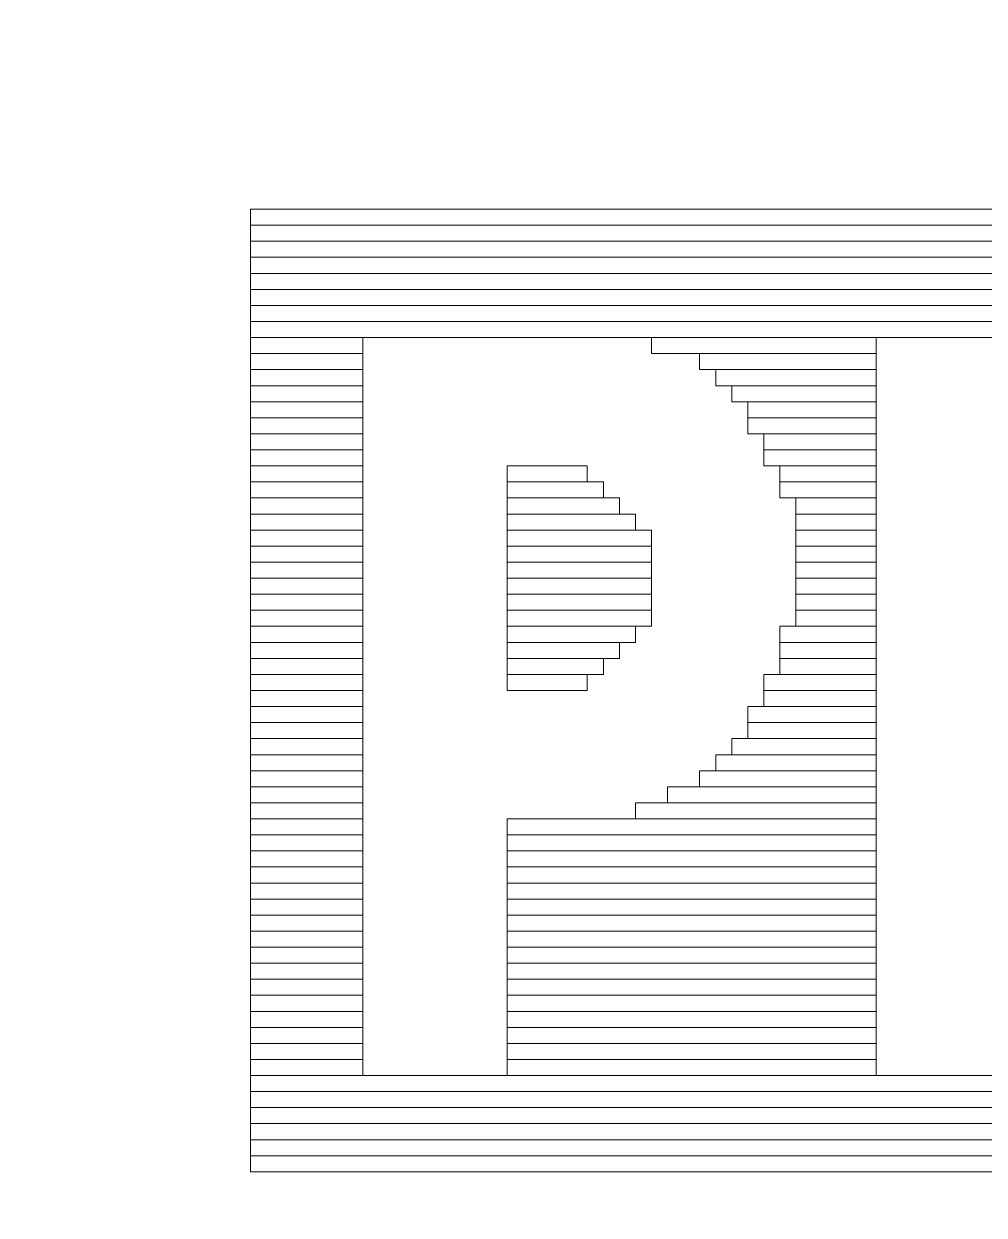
# Model space of a CAD drawing. Header units: millimetres. Extents: x -86 to 67, y -55 to 52.
# Drawn here: x -0.508 to 1.013, y -42.646 to -40.76 of the extents above; entities that cross this region are included whole.
import ezdxf

# ---------------------------------------------------------------- set-up
doc = ezdxf.new("R2010")
doc.units = ezdxf.units.MM
doc.header["$MEASUREMENT"] = 0
doc.layers.add('BG_OUTLINE', color=7, linetype='Continuous')
doc.layers.add('MA_PEN3', color=7, linetype='Continuous')

msp = doc.modelspace()

# ---------------------------------------------------------------- linework, layer by layer
at = {"layer": 'BG_OUTLINE', "color": 3, "lineweight": 9}
msp.add_open_spline([(-60.0926, 34.7331), (-60.0926, 34.7331), (63.7724, 34.7331), (63.7724, 34.7331), (63.7724, 34.7331), (64.585, 34.7336), (65.3646, 34.4113), (65.9396, 33.837), (65.9396, 33.837), (66.5146, 33.2627), (66.8379, 32.4797), (66.8384, 31.667), (66.8384, 31.667), (66.8384, 31.667), (66.8412, -52.28), (66.8412, -52.28), (66.8412, -52.28), (66.8412, -52.28), (66.8384, -52.1933), (66.8384, -52.1933), (66.8384, -52.1933), (66.8389, -53.006), (66.5166, -53.7856), (65.9424, -54.3606), (65.9424, -54.3606), (65.3681, -54.9356), (64.585, -55.2589), (63.7724, -55.2594), (63.7724, -55.2594), (63.7724, -55.2594), (-60.1869, -55.2594), (-60.1869, -55.2594), (-60.1869, -55.2594), (-60.1869, -55.2594), (-60.0853, -55.2518), (-60.0853, -55.2518), (-60.0853, -55.2518), (-60.8979, -55.2523), (-61.6775, -54.9299), (-62.2525, -54.3557), (-62.2525, -54.3557), (-62.8275, -53.7814), (-63.1508, -52.9984), (-63.1513, -52.1857), (-63.1513, -52.1857), (-63.1513, -52.1857), (-63.1587, 31.667), (-63.1587, 31.667), (-63.1587, 31.667), (-63.1592, 32.4797), (-62.8369, 33.2593), (-62.2626, 33.8343), (-62.2626, 33.8343), (-61.6883, 34.4093), (-60.9053, 34.7326), (-60.0926, 34.7331)], degree=3, knots=[0, 0, 0, 0, 0.071429, 0.071429, 0.071429, 0.071429, 0.142857, 0.142857, 0.142857, 0.142857, 0.214286, 0.214286, 0.214286, 0.214286, 0.285714, 0.285714, 0.285714, 0.285714, 0.357143, 0.357143, 0.357143, 0.357143, 0.428571, 0.428571, 0.428571, 0.428571, 0.5, 0.5, 0.5, 0.5, 0.571429, 0.571429, 0.571429, 0.571429, 0.642857, 0.642857, 0.642857, 0.642857, 0.714286, 0.714286, 0.714286, 0.714286, 0.785714, 0.785714, 0.785714, 0.785714, 0.857143, 0.857143, 0.857143, 0.857143, 0.928571, 0.928571, 0.928571, 0.928571, 1, 1, 1, 1], dxfattribs=at)
at = {"layer": 'MA_PEN3', "color": 5, "lineweight": 9}
for points in [[(-0.1489, -41.0786), (-0.1489, -41.0786), (-0.1489, -41.0532), (-0.1489, -41.0532), (-0.1489, -41.0532), (-0.1489, -41.0532), (4.9057, -41.0532), (4.9057, -41.0532), (4.9057, -41.0532), (4.9057, -41.0532), (4.9057, -41.0786), (4.9057, -41.0786), (4.9057, -41.0786), (4.9057, -41.0786), (-0.1489, -41.0786), (-0.1489, -41.0786)], [(-0.1489, -41.104), (-0.1489, -41.104), (-0.1489, -41.0786), (-0.1489, -41.0786), (-0.1489, -41.0786), (-0.1489, -41.0786), (4.9057, -41.0786), (4.9057, -41.0786), (4.9057, -41.0786), (4.9057, -41.0786), (4.9057, -41.104), (4.9057, -41.104), (4.9057, -41.104), (4.9057, -41.104), (-0.1489, -41.104), (-0.1489, -41.104)], [(-0.1489, -41.1294), (-0.1489, -41.1294), (-0.1489, -41.104), (-0.1489, -41.104), (-0.1489, -41.104), (-0.1489, -41.104), (4.9057, -41.104), (4.9057, -41.104), (4.9057, -41.104), (4.9057, -41.104), (4.9057, -41.1294), (4.9057, -41.1294), (4.9057, -41.1294), (4.9057, -41.1294), (-0.1489, -41.1294), (-0.1489, -41.1294)], [(-0.1489, -41.1548), (-0.1489, -41.1548), (-0.1489, -41.1294), (-0.1489, -41.1294), (-0.1489, -41.1294), (-0.1489, -41.1294), (4.9057, -41.1294), (4.9057, -41.1294), (4.9057, -41.1294), (4.9057, -41.1294), (4.9057, -41.1548), (4.9057, -41.1548), (4.9057, -41.1548), (4.9057, -41.1548), (-0.1489, -41.1548), (-0.1489, -41.1548)], [(-0.1489, -41.1802), (-0.1489, -41.1802), (-0.1489, -41.1548), (-0.1489, -41.1548), (-0.1489, -41.1548), (-0.1489, -41.1548), (4.9057, -41.1548), (4.9057, -41.1548), (4.9057, -41.1548), (4.9057, -41.1548), (4.9057, -41.1802), (4.9057, -41.1802), (4.9057, -41.1802), (4.9057, -41.1802), (-0.1489, -41.1802), (-0.1489, -41.1802)], [(-0.1489, -41.2056), (-0.1489, -41.2056), (-0.1489, -41.1802), (-0.1489, -41.1802), (-0.1489, -41.1802), (-0.1489, -41.1802), (4.9057, -41.1802), (4.9057, -41.1802), (4.9057, -41.1802), (4.9057, -41.1802), (4.9057, -41.2056), (4.9057, -41.2056), (4.9057, -41.2056), (4.9057, -41.2056), (-0.1489, -41.2056), (-0.1489, -41.2056)], [(-0.1489, -41.231), (-0.1489, -41.231), (-0.1489, -41.2056), (-0.1489, -41.2056), (-0.1489, -41.2056), (-0.1489, -41.2056), (4.9057, -41.2056), (4.9057, -41.2056), (4.9057, -41.2056), (4.9057, -41.2056), (4.9057, -41.231), (4.9057, -41.231), (4.9057, -41.231), (4.9057, -41.231), (-0.1489, -41.231), (-0.1489, -41.231)], [(-0.1489, -41.2564), (-0.1489, -41.2564), (-0.1489, -41.231), (-0.1489, -41.231), (-0.1489, -41.231), (-0.1489, -41.231), (4.3977, -41.231), (4.3977, -41.231), (4.3977, -41.231), (4.3977, -41.231), (4.3977, -41.2564), (4.3977, -41.2564), (4.3977, -41.2564), (4.3977, -41.2564), (-0.1489, -41.2564), (-0.1489, -41.2564)], [(-0.1489, -41.2818), (-0.1489, -41.2818), (-0.1489, -41.2564), (-0.1489, -41.2564), (-0.1489, -41.2564), (-0.1489, -41.2564), (0.0289, -41.2564), (0.0289, -41.2564), (0.0289, -41.2564), (0.0289, -41.2564), (0.0289, -41.2818), (0.0289, -41.2818), (0.0289, -41.2818), (0.0289, -41.2818), (-0.1489, -41.2818), (-0.1489, -41.2818)], [(0.4861, -41.2818), (0.4861, -41.2818), (0.4861, -41.2564), (0.4861, -41.2564), (0.4861, -41.2564), (0.4861, -41.2564), (0.8417, -41.2564), (0.8417, -41.2564), (0.8417, -41.2564), (0.8417, -41.2564), (0.8417, -41.2818), (0.8417, -41.2818), (0.8417, -41.2818), (0.8417, -41.2818), (0.4861, -41.2818), (0.4861, -41.2818)], [(-0.1489, -41.3072), (-0.1489, -41.3072), (-0.1489, -41.2818), (-0.1489, -41.2818), (-0.1489, -41.2818), (-0.1489, -41.2818), (0.0289, -41.2818), (0.0289, -41.2818), (0.0289, -41.2818), (0.0289, -41.2818), (0.0289, -41.3072), (0.0289, -41.3072), (0.0289, -41.3072), (0.0289, -41.3072), (-0.1489, -41.3072), (-0.1489, -41.3072)], [(0.5623, -41.3072), (0.5623, -41.3072), (0.5623, -41.2818), (0.5623, -41.2818), (0.5623, -41.2818), (0.5623, -41.2818), (0.8417, -41.2818), (0.8417, -41.2818), (0.8417, -41.2818), (0.8417, -41.2818), (0.8417, -41.3072), (0.8417, -41.3072), (0.8417, -41.3072), (0.8417, -41.3072), (0.5623, -41.3072), (0.5623, -41.3072)], [(-0.1489, -41.3326), (-0.1489, -41.3326), (-0.1489, -41.3072), (-0.1489, -41.3072), (-0.1489, -41.3072), (-0.1489, -41.3072), (0.0289, -41.3072), (0.0289, -41.3072), (0.0289, -41.3072), (0.0289, -41.3072), (0.0289, -41.3326), (0.0289, -41.3326), (0.0289, -41.3326), (0.0289, -41.3326), (-0.1489, -41.3326), (-0.1489, -41.3326)], [(0.5877, -41.3326), (0.5877, -41.3326), (0.5877, -41.3072), (0.5877, -41.3072), (0.5877, -41.3072), (0.5877, -41.3072), (0.8417, -41.3072), (0.8417, -41.3072), (0.8417, -41.3072), (0.8417, -41.3072), (0.8417, -41.3326), (0.8417, -41.3326), (0.8417, -41.3326), (0.8417, -41.3326), (0.5877, -41.3326), (0.5877, -41.3326)], [(-0.1489, -41.358), (-0.1489, -41.358), (-0.1489, -41.3326), (-0.1489, -41.3326), (-0.1489, -41.3326), (-0.1489, -41.3326), (0.0289, -41.3326), (0.0289, -41.3326), (0.0289, -41.3326), (0.0289, -41.3326), (0.0289, -41.358), (0.0289, -41.358), (0.0289, -41.358), (0.0289, -41.358), (-0.1489, -41.358), (-0.1489, -41.358)], [(0.6131, -41.358), (0.6131, -41.358), (0.6131, -41.3326), (0.6131, -41.3326), (0.6131, -41.3326), (0.6131, -41.3326), (0.8417, -41.3326), (0.8417, -41.3326), (0.8417, -41.3326), (0.8417, -41.3326), (0.8417, -41.358), (0.8417, -41.358), (0.8417, -41.358), (0.8417, -41.358), (0.6131, -41.358), (0.6131, -41.358)], [(-0.1489, -41.3834), (-0.1489, -41.3834), (-0.1489, -41.358), (-0.1489, -41.358), (-0.1489, -41.358), (-0.1489, -41.358), (0.0289, -41.358), (0.0289, -41.358), (0.0289, -41.358), (0.0289, -41.358), (0.0289, -41.3834), (0.0289, -41.3834), (0.0289, -41.3834), (0.0289, -41.3834), (-0.1489, -41.3834), (-0.1489, -41.3834)], [(0.6385, -41.3834), (0.6385, -41.3834), (0.6385, -41.358), (0.6385, -41.358), (0.6385, -41.358), (0.6385, -41.358), (0.8417, -41.358), (0.8417, -41.358), (0.8417, -41.358), (0.8417, -41.358), (0.8417, -41.3834), (0.8417, -41.3834), (0.8417, -41.3834), (0.8417, -41.3834), (0.6385, -41.3834), (0.6385, -41.3834)], [(-0.1489, -41.4088), (-0.1489, -41.4088), (-0.1489, -41.3834), (-0.1489, -41.3834), (-0.1489, -41.3834), (-0.1489, -41.3834), (0.0289, -41.3834), (0.0289, -41.3834), (0.0289, -41.3834), (0.0289, -41.3834), (0.0289, -41.4088), (0.0289, -41.4088), (0.0289, -41.4088), (0.0289, -41.4088), (-0.1489, -41.4088), (-0.1489, -41.4088)], [(0.6385, -41.4088), (0.6385, -41.4088), (0.6385, -41.3834), (0.6385, -41.3834), (0.6385, -41.3834), (0.6385, -41.3834), (0.8417, -41.3834), (0.8417, -41.3834), (0.8417, -41.3834), (0.8417, -41.3834), (0.8417, -41.4088), (0.8417, -41.4088), (0.8417, -41.4088), (0.8417, -41.4088), (0.6385, -41.4088), (0.6385, -41.4088)], [(-0.1489, -41.4342), (-0.1489, -41.4342), (-0.1489, -41.4088), (-0.1489, -41.4088), (-0.1489, -41.4088), (-0.1489, -41.4088), (0.0289, -41.4088), (0.0289, -41.4088), (0.0289, -41.4088), (0.0289, -41.4088), (0.0289, -41.4342), (0.0289, -41.4342), (0.0289, -41.4342), (0.0289, -41.4342), (-0.1489, -41.4342), (-0.1489, -41.4342)], [(0.6639, -41.4342), (0.6639, -41.4342), (0.6639, -41.4088), (0.6639, -41.4088), (0.6639, -41.4088), (0.6639, -41.4088), (0.8417, -41.4088), (0.8417, -41.4088), (0.8417, -41.4088), (0.8417, -41.4088), (0.8417, -41.4342), (0.8417, -41.4342), (0.8417, -41.4342), (0.8417, -41.4342), (0.6639, -41.4342), (0.6639, -41.4342)], [(-0.1489, -41.4596), (-0.1489, -41.4596), (-0.1489, -41.4342), (-0.1489, -41.4342), (-0.1489, -41.4342), (-0.1489, -41.4342), (0.0289, -41.4342), (0.0289, -41.4342), (0.0289, -41.4342), (0.0289, -41.4342), (0.0289, -41.4596), (0.0289, -41.4596), (0.0289, -41.4596), (0.0289, -41.4596), (-0.1489, -41.4596), (-0.1489, -41.4596)], [(0.6639, -41.4596), (0.6639, -41.4596), (0.6639, -41.4342), (0.6639, -41.4342), (0.6639, -41.4342), (0.6639, -41.4342), (0.8417, -41.4342), (0.8417, -41.4342), (0.8417, -41.4342), (0.8417, -41.4342), (0.8417, -41.4596), (0.8417, -41.4596), (0.8417, -41.4596), (0.8417, -41.4596), (0.6639, -41.4596), (0.6639, -41.4596)], [(-0.1489, -41.485), (-0.1489, -41.485), (-0.1489, -41.4596), (-0.1489, -41.4596), (-0.1489, -41.4596), (-0.1489, -41.4596), (0.0289, -41.4596), (0.0289, -41.4596), (0.0289, -41.4596), (0.0289, -41.4596), (0.0289, -41.485), (0.0289, -41.485), (0.0289, -41.485), (0.0289, -41.485), (-0.1489, -41.485), (-0.1489, -41.485)], [(0.2575, -41.485), (0.2575, -41.485), (0.2575, -41.4596), (0.2575, -41.4596), (0.2575, -41.4596), (0.2575, -41.4596), (0.3845, -41.4596), (0.3845, -41.4596), (0.3845, -41.4596), (0.3845, -41.4596), (0.3845, -41.485), (0.3845, -41.485), (0.3845, -41.485), (0.3845, -41.485), (0.2575, -41.485), (0.2575, -41.485)], [(0.6893, -41.485), (0.6893, -41.485), (0.6893, -41.4596), (0.6893, -41.4596), (0.6893, -41.4596), (0.6893, -41.4596), (0.8417, -41.4596), (0.8417, -41.4596), (0.8417, -41.4596), (0.8417, -41.4596), (0.8417, -41.485), (0.8417, -41.485), (0.8417, -41.485), (0.8417, -41.485), (0.6893, -41.485), (0.6893, -41.485)], [(-0.1489, -41.5104), (-0.1489, -41.5104), (-0.1489, -41.485), (-0.1489, -41.485), (-0.1489, -41.485), (-0.1489, -41.485), (0.0289, -41.485), (0.0289, -41.485), (0.0289, -41.485), (0.0289, -41.485), (0.0289, -41.5104), (0.0289, -41.5104), (0.0289, -41.5104), (0.0289, -41.5104), (-0.1489, -41.5104), (-0.1489, -41.5104)], [(0.2575, -41.5104), (0.2575, -41.5104), (0.2575, -41.485), (0.2575, -41.485), (0.2575, -41.485), (0.2575, -41.485), (0.4099, -41.485), (0.4099, -41.485), (0.4099, -41.485), (0.4099, -41.485), (0.4099, -41.5104), (0.4099, -41.5104), (0.4099, -41.5104), (0.4099, -41.5104), (0.2575, -41.5104), (0.2575, -41.5104)], [(0.6893, -41.5104), (0.6893, -41.5104), (0.6893, -41.485), (0.6893, -41.485), (0.6893, -41.485), (0.6893, -41.485), (0.8417, -41.485), (0.8417, -41.485), (0.8417, -41.485), (0.8417, -41.485), (0.8417, -41.5104), (0.8417, -41.5104), (0.8417, -41.5104), (0.8417, -41.5104), (0.6893, -41.5104), (0.6893, -41.5104)], [(-0.1489, -41.5358), (-0.1489, -41.5358), (-0.1489, -41.5104), (-0.1489, -41.5104), (-0.1489, -41.5104), (-0.1489, -41.5104), (0.0289, -41.5104), (0.0289, -41.5104), (0.0289, -41.5104), (0.0289, -41.5104), (0.0289, -41.5358), (0.0289, -41.5358), (0.0289, -41.5358), (0.0289, -41.5358), (-0.1489, -41.5358), (-0.1489, -41.5358)], [(0.2575, -41.5358), (0.2575, -41.5358), (0.2575, -41.5104), (0.2575, -41.5104), (0.2575, -41.5104), (0.2575, -41.5104), (0.4353, -41.5104), (0.4353, -41.5104), (0.4353, -41.5104), (0.4353, -41.5104), (0.4353, -41.5358), (0.4353, -41.5358), (0.4353, -41.5358), (0.4353, -41.5358), (0.2575, -41.5358), (0.2575, -41.5358)], [(0.7147, -41.5358), (0.7147, -41.5358), (0.7147, -41.5104), (0.7147, -41.5104), (0.7147, -41.5104), (0.7147, -41.5104), (0.8417, -41.5104), (0.8417, -41.5104), (0.8417, -41.5104), (0.8417, -41.5104), (0.8417, -41.5358), (0.8417, -41.5358), (0.8417, -41.5358), (0.8417, -41.5358), (0.7147, -41.5358), (0.7147, -41.5358)], [(-0.1489, -41.5612), (-0.1489, -41.5612), (-0.1489, -41.5358), (-0.1489, -41.5358), (-0.1489, -41.5358), (-0.1489, -41.5358), (0.0289, -41.5358), (0.0289, -41.5358), (0.0289, -41.5358), (0.0289, -41.5358), (0.0289, -41.5612), (0.0289, -41.5612), (0.0289, -41.5612), (0.0289, -41.5612), (-0.1489, -41.5612), (-0.1489, -41.5612)], [(0.2575, -41.5612), (0.2575, -41.5612), (0.2575, -41.5358), (0.2575, -41.5358), (0.2575, -41.5358), (0.2575, -41.5358), (0.4607, -41.5358), (0.4607, -41.5358), (0.4607, -41.5358), (0.4607, -41.5358), (0.4607, -41.5612), (0.4607, -41.5612), (0.4607, -41.5612), (0.4607, -41.5612), (0.2575, -41.5612), (0.2575, -41.5612)], [(0.7147, -41.5612), (0.7147, -41.5612), (0.7147, -41.5358), (0.7147, -41.5358), (0.7147, -41.5358), (0.7147, -41.5358), (0.8417, -41.5358), (0.8417, -41.5358), (0.8417, -41.5358), (0.8417, -41.5358), (0.8417, -41.5612), (0.8417, -41.5612), (0.8417, -41.5612), (0.8417, -41.5612), (0.7147, -41.5612), (0.7147, -41.5612)], [(-0.1489, -41.5866), (-0.1489, -41.5866), (-0.1489, -41.5612), (-0.1489, -41.5612), (-0.1489, -41.5612), (-0.1489, -41.5612), (0.0289, -41.5612), (0.0289, -41.5612), (0.0289, -41.5612), (0.0289, -41.5612), (0.0289, -41.5866), (0.0289, -41.5866), (0.0289, -41.5866), (0.0289, -41.5866), (-0.1489, -41.5866), (-0.1489, -41.5866)], [(0.2575, -41.5866), (0.2575, -41.5866), (0.2575, -41.5612), (0.2575, -41.5612), (0.2575, -41.5612), (0.2575, -41.5612), (0.4861, -41.5612), (0.4861, -41.5612), (0.4861, -41.5612), (0.4861, -41.5612), (0.4861, -41.5866), (0.4861, -41.5866), (0.4861, -41.5866), (0.4861, -41.5866), (0.2575, -41.5866), (0.2575, -41.5866)], [(0.7147, -41.5866), (0.7147, -41.5866), (0.7147, -41.5612), (0.7147, -41.5612), (0.7147, -41.5612), (0.7147, -41.5612), (0.8417, -41.5612), (0.8417, -41.5612), (0.8417, -41.5612), (0.8417, -41.5612), (0.8417, -41.5866), (0.8417, -41.5866), (0.8417, -41.5866), (0.8417, -41.5866), (0.7147, -41.5866), (0.7147, -41.5866)], [(-0.1489, -41.612), (-0.1489, -41.612), (-0.1489, -41.5866), (-0.1489, -41.5866), (-0.1489, -41.5866), (-0.1489, -41.5866), (0.0289, -41.5866), (0.0289, -41.5866), (0.0289, -41.5866), (0.0289, -41.5866), (0.0289, -41.612), (0.0289, -41.612), (0.0289, -41.612), (0.0289, -41.612), (-0.1489, -41.612), (-0.1489, -41.612)], [(0.2575, -41.612), (0.2575, -41.612), (0.2575, -41.5866), (0.2575, -41.5866), (0.2575, -41.5866), (0.2575, -41.5866), (0.4861, -41.5866), (0.4861, -41.5866), (0.4861, -41.5866), (0.4861, -41.5866), (0.4861, -41.612), (0.4861, -41.612), (0.4861, -41.612), (0.4861, -41.612), (0.2575, -41.612), (0.2575, -41.612)], [(0.7147, -41.612), (0.7147, -41.612), (0.7147, -41.5866), (0.7147, -41.5866), (0.7147, -41.5866), (0.7147, -41.5866), (0.8417, -41.5866), (0.8417, -41.5866), (0.8417, -41.5866), (0.8417, -41.5866), (0.8417, -41.612), (0.8417, -41.612), (0.8417, -41.612), (0.8417, -41.612), (0.7147, -41.612), (0.7147, -41.612)], [(-0.1489, -41.6374), (-0.1489, -41.6374), (-0.1489, -41.612), (-0.1489, -41.612), (-0.1489, -41.612), (-0.1489, -41.612), (0.0289, -41.612), (0.0289, -41.612), (0.0289, -41.612), (0.0289, -41.612), (0.0289, -41.6374), (0.0289, -41.6374), (0.0289, -41.6374), (0.0289, -41.6374), (-0.1489, -41.6374), (-0.1489, -41.6374)], [(0.2575, -41.6374), (0.2575, -41.6374), (0.2575, -41.612), (0.2575, -41.612), (0.2575, -41.612), (0.2575, -41.612), (0.4861, -41.612), (0.4861, -41.612), (0.4861, -41.612), (0.4861, -41.612), (0.4861, -41.6374), (0.4861, -41.6374), (0.4861, -41.6374), (0.4861, -41.6374), (0.2575, -41.6374), (0.2575, -41.6374)], [(0.7147, -41.6374), (0.7147, -41.6374), (0.7147, -41.612), (0.7147, -41.612), (0.7147, -41.612), (0.7147, -41.612), (0.8417, -41.612), (0.8417, -41.612), (0.8417, -41.612), (0.8417, -41.612), (0.8417, -41.6374), (0.8417, -41.6374), (0.8417, -41.6374), (0.8417, -41.6374), (0.7147, -41.6374), (0.7147, -41.6374)], [(-0.1489, -41.6628), (-0.1489, -41.6628), (-0.1489, -41.6374), (-0.1489, -41.6374), (-0.1489, -41.6374), (-0.1489, -41.6374), (0.0289, -41.6374), (0.0289, -41.6374), (0.0289, -41.6374), (0.0289, -41.6374), (0.0289, -41.6628), (0.0289, -41.6628), (0.0289, -41.6628), (0.0289, -41.6628), (-0.1489, -41.6628), (-0.1489, -41.6628)], [(0.2575, -41.6628), (0.2575, -41.6628), (0.2575, -41.6374), (0.2575, -41.6374), (0.2575, -41.6374), (0.2575, -41.6374), (0.4861, -41.6374), (0.4861, -41.6374), (0.4861, -41.6374), (0.4861, -41.6374), (0.4861, -41.6628), (0.4861, -41.6628), (0.4861, -41.6628), (0.4861, -41.6628), (0.2575, -41.6628), (0.2575, -41.6628)], [(0.7147, -41.6628), (0.7147, -41.6628), (0.7147, -41.6374), (0.7147, -41.6374), (0.7147, -41.6374), (0.7147, -41.6374), (0.8417, -41.6374), (0.8417, -41.6374), (0.8417, -41.6374), (0.8417, -41.6374), (0.8417, -41.6628), (0.8417, -41.6628), (0.8417, -41.6628), (0.8417, -41.6628), (0.7147, -41.6628), (0.7147, -41.6628)], [(-0.1489, -41.6882), (-0.1489, -41.6882), (-0.1489, -41.6628), (-0.1489, -41.6628), (-0.1489, -41.6628), (-0.1489, -41.6628), (0.0289, -41.6628), (0.0289, -41.6628), (0.0289, -41.6628), (0.0289, -41.6628), (0.0289, -41.6882), (0.0289, -41.6882), (0.0289, -41.6882), (0.0289, -41.6882), (-0.1489, -41.6882), (-0.1489, -41.6882)], [(0.2575, -41.6882), (0.2575, -41.6882), (0.2575, -41.6628), (0.2575, -41.6628), (0.2575, -41.6628), (0.2575, -41.6628), (0.4861, -41.6628), (0.4861, -41.6628), (0.4861, -41.6628), (0.4861, -41.6628), (0.4861, -41.6882), (0.4861, -41.6882), (0.4861, -41.6882), (0.4861, -41.6882), (0.2575, -41.6882), (0.2575, -41.6882)], [(0.7147, -41.6882), (0.7147, -41.6882), (0.7147, -41.6628), (0.7147, -41.6628), (0.7147, -41.6628), (0.7147, -41.6628), (0.8417, -41.6628), (0.8417, -41.6628), (0.8417, -41.6628), (0.8417, -41.6628), (0.8417, -41.6882), (0.8417, -41.6882), (0.8417, -41.6882), (0.8417, -41.6882), (0.7147, -41.6882), (0.7147, -41.6882)], [(-0.1489, -41.7136), (-0.1489, -41.7136), (-0.1489, -41.6882), (-0.1489, -41.6882), (-0.1489, -41.6882), (-0.1489, -41.6882), (0.0289, -41.6882), (0.0289, -41.6882), (0.0289, -41.6882), (0.0289, -41.6882), (0.0289, -41.7136), (0.0289, -41.7136), (0.0289, -41.7136), (0.0289, -41.7136), (-0.1489, -41.7136), (-0.1489, -41.7136)], [(0.2575, -41.7136), (0.2575, -41.7136), (0.2575, -41.6882), (0.2575, -41.6882), (0.2575, -41.6882), (0.2575, -41.6882), (0.4861, -41.6882), (0.4861, -41.6882), (0.4861, -41.6882), (0.4861, -41.6882), (0.4861, -41.7136), (0.4861, -41.7136), (0.4861, -41.7136), (0.4861, -41.7136), (0.2575, -41.7136), (0.2575, -41.7136)], [(0.7147, -41.7136), (0.7147, -41.7136), (0.7147, -41.6882), (0.7147, -41.6882), (0.7147, -41.6882), (0.7147, -41.6882), (0.8417, -41.6882), (0.8417, -41.6882), (0.8417, -41.6882), (0.8417, -41.6882), (0.8417, -41.7136), (0.8417, -41.7136), (0.8417, -41.7136), (0.8417, -41.7136), (0.7147, -41.7136), (0.7147, -41.7136)], [(-0.1489, -41.739), (-0.1489, -41.739), (-0.1489, -41.7136), (-0.1489, -41.7136), (-0.1489, -41.7136), (-0.1489, -41.7136), (0.0289, -41.7136), (0.0289, -41.7136), (0.0289, -41.7136), (0.0289, -41.7136), (0.0289, -41.739), (0.0289, -41.739), (0.0289, -41.739), (0.0289, -41.739), (-0.1489, -41.739), (-0.1489, -41.739)], [(0.2575, -41.739), (0.2575, -41.739), (0.2575, -41.7136), (0.2575, -41.7136), (0.2575, -41.7136), (0.2575, -41.7136), (0.4607, -41.7136), (0.4607, -41.7136), (0.4607, -41.7136), (0.4607, -41.7136), (0.4607, -41.739), (0.4607, -41.739), (0.4607, -41.739), (0.4607, -41.739), (0.2575, -41.739), (0.2575, -41.739)], [(0.6893, -41.739), (0.6893, -41.739), (0.6893, -41.7136), (0.6893, -41.7136), (0.6893, -41.7136), (0.6893, -41.7136), (0.8417, -41.7136), (0.8417, -41.7136), (0.8417, -41.7136), (0.8417, -41.7136), (0.8417, -41.739), (0.8417, -41.739), (0.8417, -41.739), (0.8417, -41.739), (0.6893, -41.739), (0.6893, -41.739)], [(-0.1489, -41.7644), (-0.1489, -41.7644), (-0.1489, -41.739), (-0.1489, -41.739), (-0.1489, -41.739), (-0.1489, -41.739), (0.0289, -41.739), (0.0289, -41.739), (0.0289, -41.739), (0.0289, -41.739), (0.0289, -41.7644), (0.0289, -41.7644), (0.0289, -41.7644), (0.0289, -41.7644), (-0.1489, -41.7644), (-0.1489, -41.7644)], [(0.2575, -41.7644), (0.2575, -41.7644), (0.2575, -41.739), (0.2575, -41.739), (0.2575, -41.739), (0.2575, -41.739), (0.4353, -41.739), (0.4353, -41.739), (0.4353, -41.739), (0.4353, -41.739), (0.4353, -41.7644), (0.4353, -41.7644), (0.4353, -41.7644), (0.4353, -41.7644), (0.2575, -41.7644), (0.2575, -41.7644)], [(0.6893, -41.7644), (0.6893, -41.7644), (0.6893, -41.739), (0.6893, -41.739), (0.6893, -41.739), (0.6893, -41.739), (0.8417, -41.739), (0.8417, -41.739), (0.8417, -41.739), (0.8417, -41.739), (0.8417, -41.7644), (0.8417, -41.7644), (0.8417, -41.7644), (0.8417, -41.7644), (0.6893, -41.7644), (0.6893, -41.7644)], [(-0.1489, -41.7898), (-0.1489, -41.7898), (-0.1489, -41.7644), (-0.1489, -41.7644), (-0.1489, -41.7644), (-0.1489, -41.7644), (0.0289, -41.7644), (0.0289, -41.7644), (0.0289, -41.7644), (0.0289, -41.7644), (0.0289, -41.7898), (0.0289, -41.7898), (0.0289, -41.7898), (0.0289, -41.7898), (-0.1489, -41.7898), (-0.1489, -41.7898)], [(0.2575, -41.7898), (0.2575, -41.7898), (0.2575, -41.7644), (0.2575, -41.7644), (0.2575, -41.7644), (0.2575, -41.7644), (0.4099, -41.7644), (0.4099, -41.7644), (0.4099, -41.7644), (0.4099, -41.7644), (0.4099, -41.7898), (0.4099, -41.7898), (0.4099, -41.7898), (0.4099, -41.7898), (0.2575, -41.7898), (0.2575, -41.7898)], [(0.6893, -41.7898), (0.6893, -41.7898), (0.6893, -41.7644), (0.6893, -41.7644), (0.6893, -41.7644), (0.6893, -41.7644), (0.8417, -41.7644), (0.8417, -41.7644), (0.8417, -41.7644), (0.8417, -41.7644), (0.8417, -41.7898), (0.8417, -41.7898), (0.8417, -41.7898), (0.8417, -41.7898), (0.6893, -41.7898), (0.6893, -41.7898)], [(-0.1489, -41.8152), (-0.1489, -41.8152), (-0.1489, -41.7898), (-0.1489, -41.7898), (-0.1489, -41.7898), (-0.1489, -41.7898), (0.0289, -41.7898), (0.0289, -41.7898), (0.0289, -41.7898), (0.0289, -41.7898), (0.0289, -41.8152), (0.0289, -41.8152), (0.0289, -41.8152), (0.0289, -41.8152), (-0.1489, -41.8152), (-0.1489, -41.8152)], [(0.2575, -41.8152), (0.2575, -41.8152), (0.2575, -41.7898), (0.2575, -41.7898), (0.2575, -41.7898), (0.2575, -41.7898), (0.3845, -41.7898), (0.3845, -41.7898), (0.3845, -41.7898), (0.3845, -41.7898), (0.3845, -41.8152), (0.3845, -41.8152), (0.3845, -41.8152), (0.3845, -41.8152), (0.2575, -41.8152), (0.2575, -41.8152)], [(0.6639, -41.8152), (0.6639, -41.8152), (0.6639, -41.7898), (0.6639, -41.7898), (0.6639, -41.7898), (0.6639, -41.7898), (0.8417, -41.7898), (0.8417, -41.7898), (0.8417, -41.7898), (0.8417, -41.7898), (0.8417, -41.8152), (0.8417, -41.8152), (0.8417, -41.8152), (0.8417, -41.8152), (0.6639, -41.8152), (0.6639, -41.8152)], [(-0.1489, -41.8406), (-0.1489, -41.8406), (-0.1489, -41.8152), (-0.1489, -41.8152), (-0.1489, -41.8152), (-0.1489, -41.8152), (0.0289, -41.8152), (0.0289, -41.8152), (0.0289, -41.8152), (0.0289, -41.8152), (0.0289, -41.8406), (0.0289, -41.8406), (0.0289, -41.8406), (0.0289, -41.8406), (-0.1489, -41.8406), (-0.1489, -41.8406)], [(0.6639, -41.8406), (0.6639, -41.8406), (0.6639, -41.8152), (0.6639, -41.8152), (0.6639, -41.8152), (0.6639, -41.8152), (0.8417, -41.8152), (0.8417, -41.8152), (0.8417, -41.8152), (0.8417, -41.8152), (0.8417, -41.8406), (0.8417, -41.8406), (0.8417, -41.8406), (0.8417, -41.8406), (0.6639, -41.8406), (0.6639, -41.8406)], [(-0.1489, -41.866), (-0.1489, -41.866), (-0.1489, -41.8406), (-0.1489, -41.8406), (-0.1489, -41.8406), (-0.1489, -41.8406), (0.0289, -41.8406), (0.0289, -41.8406), (0.0289, -41.8406), (0.0289, -41.8406), (0.0289, -41.866), (0.0289, -41.866), (0.0289, -41.866), (0.0289, -41.866), (-0.1489, -41.866), (-0.1489, -41.866)], [(0.6385, -41.866), (0.6385, -41.866), (0.6385, -41.8406), (0.6385, -41.8406), (0.6385, -41.8406), (0.6385, -41.8406), (0.8417, -41.8406), (0.8417, -41.8406), (0.8417, -41.8406), (0.8417, -41.8406), (0.8417, -41.866), (0.8417, -41.866), (0.8417, -41.866), (0.8417, -41.866), (0.6385, -41.866), (0.6385, -41.866)], [(-0.1489, -41.8914), (-0.1489, -41.8914), (-0.1489, -41.866), (-0.1489, -41.866), (-0.1489, -41.866), (-0.1489, -41.866), (0.0289, -41.866), (0.0289, -41.866), (0.0289, -41.866), (0.0289, -41.866), (0.0289, -41.8914), (0.0289, -41.8914), (0.0289, -41.8914), (0.0289, -41.8914), (-0.1489, -41.8914), (-0.1489, -41.8914)], [(0.6385, -41.8914), (0.6385, -41.8914), (0.6385, -41.866), (0.6385, -41.866), (0.6385, -41.866), (0.6385, -41.866), (0.8417, -41.866), (0.8417, -41.866), (0.8417, -41.866), (0.8417, -41.866), (0.8417, -41.8914), (0.8417, -41.8914), (0.8417, -41.8914), (0.8417, -41.8914), (0.6385, -41.8914), (0.6385, -41.8914)], [(-0.1489, -41.9168), (-0.1489, -41.9168), (-0.1489, -41.8914), (-0.1489, -41.8914), (-0.1489, -41.8914), (-0.1489, -41.8914), (0.0289, -41.8914), (0.0289, -41.8914), (0.0289, -41.8914), (0.0289, -41.8914), (0.0289, -41.9168), (0.0289, -41.9168), (0.0289, -41.9168), (0.0289, -41.9168), (-0.1489, -41.9168), (-0.1489, -41.9168)], [(0.6131, -41.9168), (0.6131, -41.9168), (0.6131, -41.8914), (0.6131, -41.8914), (0.6131, -41.8914), (0.6131, -41.8914), (0.8417, -41.8914), (0.8417, -41.8914), (0.8417, -41.8914), (0.8417, -41.8914), (0.8417, -41.9168), (0.8417, -41.9168), (0.8417, -41.9168), (0.8417, -41.9168), (0.6131, -41.9168), (0.6131, -41.9168)], [(-0.1489, -41.9422), (-0.1489, -41.9422), (-0.1489, -41.9168), (-0.1489, -41.9168), (-0.1489, -41.9168), (-0.1489, -41.9168), (0.0289, -41.9168), (0.0289, -41.9168), (0.0289, -41.9168), (0.0289, -41.9168), (0.0289, -41.9422), (0.0289, -41.9422), (0.0289, -41.9422), (0.0289, -41.9422), (-0.1489, -41.9422), (-0.1489, -41.9422)], [(0.5877, -41.9422), (0.5877, -41.9422), (0.5877, -41.9168), (0.5877, -41.9168), (0.5877, -41.9168), (0.5877, -41.9168), (0.8417, -41.9168), (0.8417, -41.9168), (0.8417, -41.9168), (0.8417, -41.9168), (0.8417, -41.9422), (0.8417, -41.9422), (0.8417, -41.9422), (0.8417, -41.9422), (0.5877, -41.9422), (0.5877, -41.9422)], [(-0.1489, -41.9676), (-0.1489, -41.9676), (-0.1489, -41.9422), (-0.1489, -41.9422), (-0.1489, -41.9422), (-0.1489, -41.9422), (0.0289, -41.9422), (0.0289, -41.9422), (0.0289, -41.9422), (0.0289, -41.9422), (0.0289, -41.9676), (0.0289, -41.9676), (0.0289, -41.9676), (0.0289, -41.9676), (-0.1489, -41.9676), (-0.1489, -41.9676)], [(0.5623, -41.9676), (0.5623, -41.9676), (0.5623, -41.9422), (0.5623, -41.9422), (0.5623, -41.9422), (0.5623, -41.9422), (0.8417, -41.9422), (0.8417, -41.9422), (0.8417, -41.9422), (0.8417, -41.9422), (0.8417, -41.9676), (0.8417, -41.9676), (0.8417, -41.9676), (0.8417, -41.9676), (0.5623, -41.9676), (0.5623, -41.9676)], [(-0.1489, -41.993), (-0.1489, -41.993), (-0.1489, -41.9676), (-0.1489, -41.9676), (-0.1489, -41.9676), (-0.1489, -41.9676), (0.0289, -41.9676), (0.0289, -41.9676), (0.0289, -41.9676), (0.0289, -41.9676), (0.0289, -41.993), (0.0289, -41.993), (0.0289, -41.993), (0.0289, -41.993), (-0.1489, -41.993), (-0.1489, -41.993)], [(0.5115, -41.993), (0.5115, -41.993), (0.5115, -41.9676), (0.5115, -41.9676), (0.5115, -41.9676), (0.5115, -41.9676), (0.8417, -41.9676), (0.8417, -41.9676), (0.8417, -41.9676), (0.8417, -41.9676), (0.8417, -41.993), (0.8417, -41.993), (0.8417, -41.993), (0.8417, -41.993), (0.5115, -41.993), (0.5115, -41.993)], [(-0.1489, -42.0184), (-0.1489, -42.0184), (-0.1489, -41.993), (-0.1489, -41.993), (-0.1489, -41.993), (-0.1489, -41.993), (0.0289, -41.993), (0.0289, -41.993), (0.0289, -41.993), (0.0289, -41.993), (0.0289, -42.0184), (0.0289, -42.0184), (0.0289, -42.0184), (0.0289, -42.0184), (-0.1489, -42.0184), (-0.1489, -42.0184)], [(0.4607, -42.0184), (0.4607, -42.0184), (0.4607, -41.993), (0.4607, -41.993), (0.4607, -41.993), (0.4607, -41.993), (0.8417, -41.993), (0.8417, -41.993), (0.8417, -41.993), (0.8417, -41.993), (0.8417, -42.0184), (0.8417, -42.0184), (0.8417, -42.0184), (0.8417, -42.0184), (0.4607, -42.0184), (0.4607, -42.0184)], [(-0.1489, -42.0438), (-0.1489, -42.0438), (-0.1489, -42.0184), (-0.1489, -42.0184), (-0.1489, -42.0184), (-0.1489, -42.0184), (0.0289, -42.0184), (0.0289, -42.0184), (0.0289, -42.0184), (0.0289, -42.0184), (0.0289, -42.0438), (0.0289, -42.0438), (0.0289, -42.0438), (0.0289, -42.0438), (-0.1489, -42.0438), (-0.1489, -42.0438)], [(0.2575, -42.0438), (0.2575, -42.0438), (0.2575, -42.0184), (0.2575, -42.0184), (0.2575, -42.0184), (0.2575, -42.0184), (0.8417, -42.0184), (0.8417, -42.0184), (0.8417, -42.0184), (0.8417, -42.0184), (0.8417, -42.0438), (0.8417, -42.0438), (0.8417, -42.0438), (0.8417, -42.0438), (0.2575, -42.0438), (0.2575, -42.0438)], [(-0.1489, -42.0692), (-0.1489, -42.0692), (-0.1489, -42.0438), (-0.1489, -42.0438), (-0.1489, -42.0438), (-0.1489, -42.0438), (0.0289, -42.0438), (0.0289, -42.0438), (0.0289, -42.0438), (0.0289, -42.0438), (0.0289, -42.0692), (0.0289, -42.0692), (0.0289, -42.0692), (0.0289, -42.0692), (-0.1489, -42.0692), (-0.1489, -42.0692)], [(0.2575, -42.0692), (0.2575, -42.0692), (0.2575, -42.0438), (0.2575, -42.0438), (0.2575, -42.0438), (0.2575, -42.0438), (0.8417, -42.0438), (0.8417, -42.0438), (0.8417, -42.0438), (0.8417, -42.0438), (0.8417, -42.0692), (0.8417, -42.0692), (0.8417, -42.0692), (0.8417, -42.0692), (0.2575, -42.0692), (0.2575, -42.0692)], [(-0.1489, -42.0946), (-0.1489, -42.0946), (-0.1489, -42.0692), (-0.1489, -42.0692), (-0.1489, -42.0692), (-0.1489, -42.0692), (0.0289, -42.0692), (0.0289, -42.0692), (0.0289, -42.0692), (0.0289, -42.0692), (0.0289, -42.0946), (0.0289, -42.0946), (0.0289, -42.0946), (0.0289, -42.0946), (-0.1489, -42.0946), (-0.1489, -42.0946)], [(0.2575, -42.0946), (0.2575, -42.0946), (0.2575, -42.0692), (0.2575, -42.0692), (0.2575, -42.0692), (0.2575, -42.0692), (0.8417, -42.0692), (0.8417, -42.0692), (0.8417, -42.0692), (0.8417, -42.0692), (0.8417, -42.0946), (0.8417, -42.0946), (0.8417, -42.0946), (0.8417, -42.0946), (0.2575, -42.0946), (0.2575, -42.0946)], [(-0.1489, -42.12), (-0.1489, -42.12), (-0.1489, -42.0946), (-0.1489, -42.0946), (-0.1489, -42.0946), (-0.1489, -42.0946), (0.0289, -42.0946), (0.0289, -42.0946), (0.0289, -42.0946), (0.0289, -42.0946), (0.0289, -42.12), (0.0289, -42.12), (0.0289, -42.12), (0.0289, -42.12), (-0.1489, -42.12), (-0.1489, -42.12)], [(0.2575, -42.12), (0.2575, -42.12), (0.2575, -42.0946), (0.2575, -42.0946), (0.2575, -42.0946), (0.2575, -42.0946), (0.8417, -42.0946), (0.8417, -42.0946), (0.8417, -42.0946), (0.8417, -42.0946), (0.8417, -42.12), (0.8417, -42.12), (0.8417, -42.12), (0.8417, -42.12), (0.2575, -42.12), (0.2575, -42.12)], [(-0.1489, -42.1454), (-0.1489, -42.1454), (-0.1489, -42.12), (-0.1489, -42.12), (-0.1489, -42.12), (-0.1489, -42.12), (0.0289, -42.12), (0.0289, -42.12), (0.0289, -42.12), (0.0289, -42.12), (0.0289, -42.1454), (0.0289, -42.1454), (0.0289, -42.1454), (0.0289, -42.1454), (-0.1489, -42.1454), (-0.1489, -42.1454)], [(0.2575, -42.1454), (0.2575, -42.1454), (0.2575, -42.12), (0.2575, -42.12), (0.2575, -42.12), (0.2575, -42.12), (0.8417, -42.12), (0.8417, -42.12), (0.8417, -42.12), (0.8417, -42.12), (0.8417, -42.1454), (0.8417, -42.1454), (0.8417, -42.1454), (0.8417, -42.1454), (0.2575, -42.1454), (0.2575, -42.1454)], [(-0.1489, -42.1708), (-0.1489, -42.1708), (-0.1489, -42.1454), (-0.1489, -42.1454), (-0.1489, -42.1454), (-0.1489, -42.1454), (0.0289, -42.1454), (0.0289, -42.1454), (0.0289, -42.1454), (0.0289, -42.1454), (0.0289, -42.1708), (0.0289, -42.1708), (0.0289, -42.1708), (0.0289, -42.1708), (-0.1489, -42.1708), (-0.1489, -42.1708)], [(0.2575, -42.1708), (0.2575, -42.1708), (0.2575, -42.1454), (0.2575, -42.1454), (0.2575, -42.1454), (0.2575, -42.1454), (0.8417, -42.1454), (0.8417, -42.1454), (0.8417, -42.1454), (0.8417, -42.1454), (0.8417, -42.1708), (0.8417, -42.1708), (0.8417, -42.1708), (0.8417, -42.1708), (0.2575, -42.1708), (0.2575, -42.1708)], [(-0.1489, -42.1962), (-0.1489, -42.1962), (-0.1489, -42.1708), (-0.1489, -42.1708), (-0.1489, -42.1708), (-0.1489, -42.1708), (0.0289, -42.1708), (0.0289, -42.1708), (0.0289, -42.1708), (0.0289, -42.1708), (0.0289, -42.1962), (0.0289, -42.1962), (0.0289, -42.1962), (0.0289, -42.1962), (-0.1489, -42.1962), (-0.1489, -42.1962)], [(0.2575, -42.1962), (0.2575, -42.1962), (0.2575, -42.1708), (0.2575, -42.1708), (0.2575, -42.1708), (0.2575, -42.1708), (0.8417, -42.1708), (0.8417, -42.1708), (0.8417, -42.1708), (0.8417, -42.1708), (0.8417, -42.1962), (0.8417, -42.1962), (0.8417, -42.1962), (0.8417, -42.1962), (0.2575, -42.1962), (0.2575, -42.1962)], [(-0.1489, -42.2216), (-0.1489, -42.2216), (-0.1489, -42.1962), (-0.1489, -42.1962), (-0.1489, -42.1962), (-0.1489, -42.1962), (0.0289, -42.1962), (0.0289, -42.1962), (0.0289, -42.1962), (0.0289, -42.1962), (0.0289, -42.2216), (0.0289, -42.2216), (0.0289, -42.2216), (0.0289, -42.2216), (-0.1489, -42.2216), (-0.1489, -42.2216)], [(0.2575, -42.2216), (0.2575, -42.2216), (0.2575, -42.1962), (0.2575, -42.1962), (0.2575, -42.1962), (0.2575, -42.1962), (0.8417, -42.1962), (0.8417, -42.1962), (0.8417, -42.1962), (0.8417, -42.1962), (0.8417, -42.2216), (0.8417, -42.2216), (0.8417, -42.2216), (0.8417, -42.2216), (0.2575, -42.2216), (0.2575, -42.2216)], [(-0.1489, -42.247), (-0.1489, -42.247), (-0.1489, -42.2216), (-0.1489, -42.2216), (-0.1489, -42.2216), (-0.1489, -42.2216), (0.0289, -42.2216), (0.0289, -42.2216), (0.0289, -42.2216), (0.0289, -42.2216), (0.0289, -42.247), (0.0289, -42.247), (0.0289, -42.247), (0.0289, -42.247), (-0.1489, -42.247), (-0.1489, -42.247)], [(0.2575, -42.247), (0.2575, -42.247), (0.2575, -42.2216), (0.2575, -42.2216), (0.2575, -42.2216), (0.2575, -42.2216), (0.8417, -42.2216), (0.8417, -42.2216), (0.8417, -42.2216), (0.8417, -42.2216), (0.8417, -42.247), (0.8417, -42.247), (0.8417, -42.247), (0.8417, -42.247), (0.2575, -42.247), (0.2575, -42.247)], [(-0.1489, -42.2724), (-0.1489, -42.2724), (-0.1489, -42.247), (-0.1489, -42.247), (-0.1489, -42.247), (-0.1489, -42.247), (0.0289, -42.247), (0.0289, -42.247), (0.0289, -42.247), (0.0289, -42.247), (0.0289, -42.2724), (0.0289, -42.2724), (0.0289, -42.2724), (0.0289, -42.2724), (-0.1489, -42.2724), (-0.1489, -42.2724)], [(0.2575, -42.2724), (0.2575, -42.2724), (0.2575, -42.247), (0.2575, -42.247), (0.2575, -42.247), (0.2575, -42.247), (0.8417, -42.247), (0.8417, -42.247), (0.8417, -42.247), (0.8417, -42.247), (0.8417, -42.2724), (0.8417, -42.2724), (0.8417, -42.2724), (0.8417, -42.2724), (0.2575, -42.2724), (0.2575, -42.2724)], [(-0.1489, -42.2978), (-0.1489, -42.2978), (-0.1489, -42.2724), (-0.1489, -42.2724), (-0.1489, -42.2724), (-0.1489, -42.2724), (0.0289, -42.2724), (0.0289, -42.2724), (0.0289, -42.2724), (0.0289, -42.2724), (0.0289, -42.2978), (0.0289, -42.2978), (0.0289, -42.2978), (0.0289, -42.2978), (-0.1489, -42.2978), (-0.1489, -42.2978)], [(0.2575, -42.2978), (0.2575, -42.2978), (0.2575, -42.2724), (0.2575, -42.2724), (0.2575, -42.2724), (0.2575, -42.2724), (0.8417, -42.2724), (0.8417, -42.2724), (0.8417, -42.2724), (0.8417, -42.2724), (0.8417, -42.2978), (0.8417, -42.2978), (0.8417, -42.2978), (0.8417, -42.2978), (0.2575, -42.2978), (0.2575, -42.2978)], [(-0.1489, -42.3232), (-0.1489, -42.3232), (-0.1489, -42.2978), (-0.1489, -42.2978), (-0.1489, -42.2978), (-0.1489, -42.2978), (0.0289, -42.2978), (0.0289, -42.2978), (0.0289, -42.2978), (0.0289, -42.2978), (0.0289, -42.3232), (0.0289, -42.3232), (0.0289, -42.3232), (0.0289, -42.3232), (-0.1489, -42.3232), (-0.1489, -42.3232)], [(0.2575, -42.3232), (0.2575, -42.3232), (0.2575, -42.2978), (0.2575, -42.2978), (0.2575, -42.2978), (0.2575, -42.2978), (0.8417, -42.2978), (0.8417, -42.2978), (0.8417, -42.2978), (0.8417, -42.2978), (0.8417, -42.3232), (0.8417, -42.3232), (0.8417, -42.3232), (0.8417, -42.3232), (0.2575, -42.3232), (0.2575, -42.3232)], [(-0.1489, -42.3486), (-0.1489, -42.3486), (-0.1489, -42.3232), (-0.1489, -42.3232), (-0.1489, -42.3232), (-0.1489, -42.3232), (0.0289, -42.3232), (0.0289, -42.3232), (0.0289, -42.3232), (0.0289, -42.3232), (0.0289, -42.3486), (0.0289, -42.3486), (0.0289, -42.3486), (0.0289, -42.3486), (-0.1489, -42.3486), (-0.1489, -42.3486)], [(0.2575, -42.3486), (0.2575, -42.3486), (0.2575, -42.3232), (0.2575, -42.3232), (0.2575, -42.3232), (0.2575, -42.3232), (0.8417, -42.3232), (0.8417, -42.3232), (0.8417, -42.3232), (0.8417, -42.3232), (0.8417, -42.3486), (0.8417, -42.3486), (0.8417, -42.3486), (0.8417, -42.3486), (0.2575, -42.3486), (0.2575, -42.3486)], [(-0.1489, -42.374), (-0.1489, -42.374), (-0.1489, -42.3486), (-0.1489, -42.3486), (-0.1489, -42.3486), (-0.1489, -42.3486), (0.0289, -42.3486), (0.0289, -42.3486), (0.0289, -42.3486), (0.0289, -42.3486), (0.0289, -42.374), (0.0289, -42.374), (0.0289, -42.374), (0.0289, -42.374), (-0.1489, -42.374), (-0.1489, -42.374)], [(0.2575, -42.374), (0.2575, -42.374), (0.2575, -42.3486), (0.2575, -42.3486), (0.2575, -42.3486), (0.2575, -42.3486), (0.8417, -42.3486), (0.8417, -42.3486), (0.8417, -42.3486), (0.8417, -42.3486), (0.8417, -42.374), (0.8417, -42.374), (0.8417, -42.374), (0.8417, -42.374), (0.2575, -42.374), (0.2575, -42.374)], [(-0.1489, -42.3994), (-0.1489, -42.3994), (-0.1489, -42.374), (-0.1489, -42.374), (-0.1489, -42.374), (-0.1489, -42.374), (0.0289, -42.374), (0.0289, -42.374), (0.0289, -42.374), (0.0289, -42.374), (0.0289, -42.3994), (0.0289, -42.3994), (0.0289, -42.3994), (0.0289, -42.3994), (-0.1489, -42.3994), (-0.1489, -42.3994)], [(0.2575, -42.3994), (0.2575, -42.3994), (0.2575, -42.374), (0.2575, -42.374), (0.2575, -42.374), (0.2575, -42.374), (0.8417, -42.374), (0.8417, -42.374), (0.8417, -42.374), (0.8417, -42.374), (0.8417, -42.3994), (0.8417, -42.3994), (0.8417, -42.3994), (0.8417, -42.3994), (0.2575, -42.3994), (0.2575, -42.3994)], [(-0.1489, -42.4248), (-0.1489, -42.4248), (-0.1489, -42.3994), (-0.1489, -42.3994), (-0.1489, -42.3994), (-0.1489, -42.3994), (0.0289, -42.3994), (0.0289, -42.3994), (0.0289, -42.3994), (0.0289, -42.3994), (0.0289, -42.4248), (0.0289, -42.4248), (0.0289, -42.4248), (0.0289, -42.4248), (-0.1489, -42.4248), (-0.1489, -42.4248)], [(0.2575, -42.4248), (0.2575, -42.4248), (0.2575, -42.3994), (0.2575, -42.3994), (0.2575, -42.3994), (0.2575, -42.3994), (0.8417, -42.3994), (0.8417, -42.3994), (0.8417, -42.3994), (0.8417, -42.3994), (0.8417, -42.4248), (0.8417, -42.4248), (0.8417, -42.4248), (0.8417, -42.4248), (0.2575, -42.4248), (0.2575, -42.4248)], [(-0.1489, -42.4502), (-0.1489, -42.4502), (-0.1489, -42.4248), (-0.1489, -42.4248), (-0.1489, -42.4248), (-0.1489, -42.4248), (4.3469, -42.4248), (4.3469, -42.4248), (4.3469, -42.4248), (4.3469, -42.4248), (4.3469, -42.4502), (4.3469, -42.4502), (4.3469, -42.4502), (4.3469, -42.4502), (-0.1489, -42.4502), (-0.1489, -42.4502)], [(-0.1489, -42.4756), (-0.1489, -42.4756), (-0.1489, -42.4502), (-0.1489, -42.4502), (-0.1489, -42.4502), (-0.1489, -42.4502), (4.9057, -42.4502), (4.9057, -42.4502), (4.9057, -42.4502), (4.9057, -42.4502), (4.9057, -42.4756), (4.9057, -42.4756), (4.9057, -42.4756), (4.9057, -42.4756), (-0.1489, -42.4756), (-0.1489, -42.4756)], [(-0.1489, -42.501), (-0.1489, -42.501), (-0.1489, -42.4756), (-0.1489, -42.4756), (-0.1489, -42.4756), (-0.1489, -42.4756), (4.9057, -42.4756), (4.9057, -42.4756), (4.9057, -42.4756), (4.9057, -42.4756), (4.9057, -42.501), (4.9057, -42.501), (4.9057, -42.501), (4.9057, -42.501), (-0.1489, -42.501), (-0.1489, -42.501)], [(-0.1489, -42.5264), (-0.1489, -42.5264), (-0.1489, -42.501), (-0.1489, -42.501), (-0.1489, -42.501), (-0.1489, -42.501), (4.9057, -42.501), (4.9057, -42.501), (4.9057, -42.501), (4.9057, -42.501), (4.9057, -42.5264), (4.9057, -42.5264), (4.9057, -42.5264), (4.9057, -42.5264), (-0.1489, -42.5264), (-0.1489, -42.5264)], [(-0.1489, -42.5518), (-0.1489, -42.5518), (-0.1489, -42.5264), (-0.1489, -42.5264), (-0.1489, -42.5264), (-0.1489, -42.5264), (4.9057, -42.5264), (4.9057, -42.5264), (4.9057, -42.5264), (4.9057, -42.5264), (4.9057, -42.5518), (4.9057, -42.5518), (4.9057, -42.5518), (4.9057, -42.5518), (-0.1489, -42.5518), (-0.1489, -42.5518)], [(-0.1489, -42.5772), (-0.1489, -42.5772), (-0.1489, -42.5518), (-0.1489, -42.5518), (-0.1489, -42.5518), (-0.1489, -42.5518), (4.9057, -42.5518), (4.9057, -42.5518), (4.9057, -42.5518), (4.9057, -42.5518), (4.9057, -42.5772), (4.9057, -42.5772), (4.9057, -42.5772), (4.9057, -42.5772), (-0.1489, -42.5772), (-0.1489, -42.5772)]]:
    msp.add_open_spline(points, degree=3, knots=[0, 0, 0, 0, 0.25, 0.25, 0.25, 0.25, 0.5, 0.5, 0.5, 0.5, 0.75, 0.75, 0.75, 0.75, 1, 1, 1, 1], dxfattribs=at)

doc.saveas('drawing.dxf')
